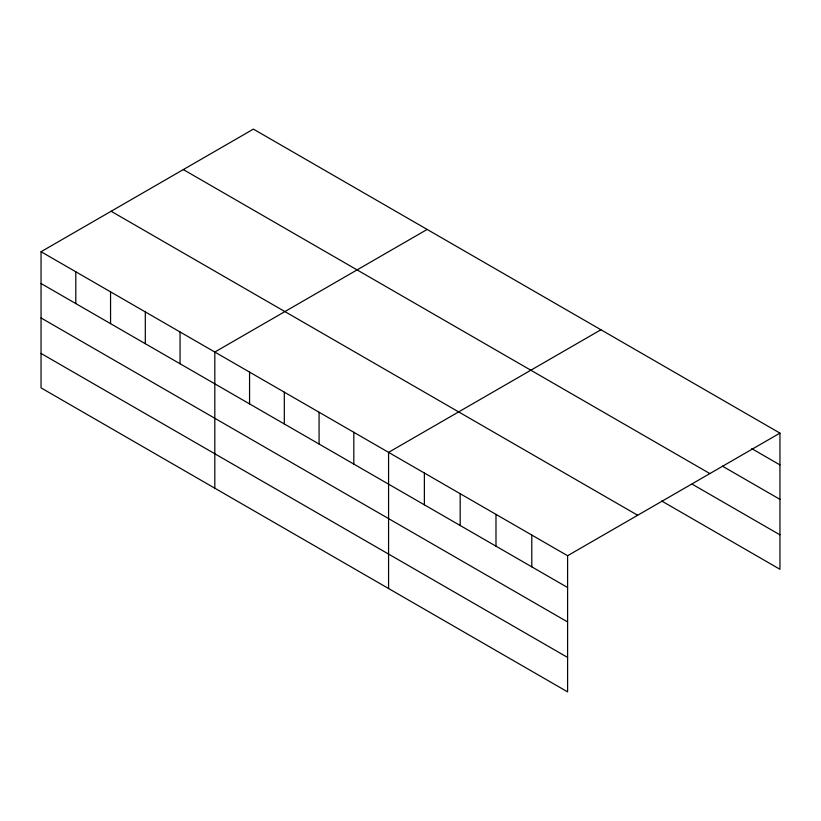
<?xml version="1.0" encoding="UTF-8"?>
<svg xmlns="http://www.w3.org/2000/svg" width="821" height="821" viewBox="0 0 821 821"><rect width="100%" height="100%" fill="white"/><g stroke="black" fill="none" stroke-linecap="round" stroke-linejoin="round"><path stroke-width="1.23" d="M567.598 621.949L567.598 555.725L41.05 251.719L41.05 387.881L567.598 691.877L567.598 621.949L41.05 317.953M41.05 251.719L253.402 129.123L779.95 433.119L779.95 569.281L661.685 500.995M427.166 229.439L214.815 352.045L214.815 488.197M600.921 329.765L388.569 452.361L388.569 588.513M567.598 555.725L779.95 433.119M751.738 448.625L779.95 464.912M722.449 466.154L779.95 499.353M183.329 169.578L709.878 473.584M692.062 484.103L779.95 534.84M111.122 211.264L637.671 515.26M41.05 283.512L567.598 587.518M41.05 353.44L567.598 657.436M531.792 535.046L531.792 566.839M495.987 514.377L495.987 546.17M460.181 493.708L460.181 525.502M424.375 473.029L424.375 504.823M353.82 432.298L353.82 464.091M319.071 412.234L319.071 444.028M284.312 392.171L284.312 423.964M249.563 372.108L249.563 403.901M180.056 331.982L180.056 363.765M145.307 311.918L145.307 343.701M110.558 291.845L110.558 323.638M75.799 271.782L75.799 303.575"/></g></svg>
